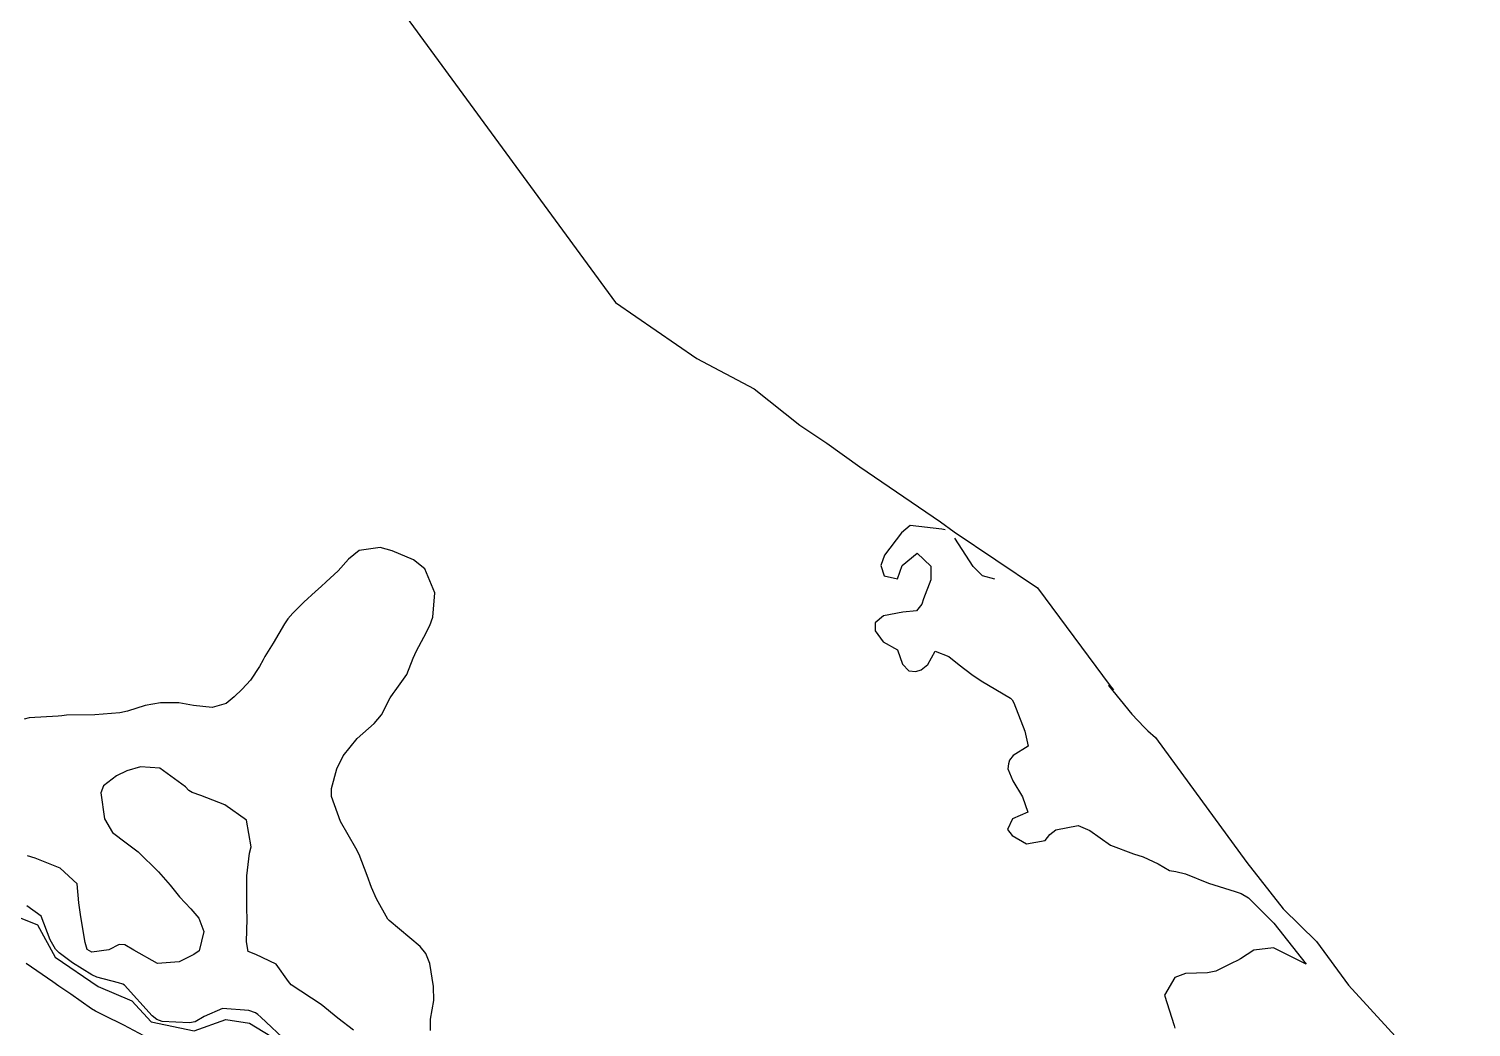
# Model space of a CAD drawing. Header units: metres. Extents: x 292545 to 299085, y 7450245 to 7463078.
# Drawn here: x 295883.5 to 295971.4, y 7462170.5 to 7462231.4 of the extents above; entities that cross this region are included whole.
import ezdxf

# ---------------------------------------------------------------- set-up
doc = ezdxf.new("R2010")
doc.units = ezdxf.units.M
for name, color, linetype in [('Area', 45, 'Continuous'), ('Curvas de Nivel 1m', 11, 'Continuous'), ('Curvas de Nivel 5m', 15, 'Continuous'), ('Hidrografia', 140, 'Continuous')]:
    doc.layers.add(name, color=color, linetype=linetype)

msp = doc.modelspace()

# ---------------------------------------------------------------- linework, layer by layer
at = {"layer": 'Area'}
msp.add_polyline3d([(295885.957, 7462260.19, 667.769), (295919.293, 7462214.679, 666.217), (295924.242, 7462211.273, 669.763), (295927.728, 7462209.425, 666.464), (295930.519, 7462207.202, 667.994), (295932.165, 7462206.097, 671.484), (295934.175, 7462204.664, 671.494), (295939.089, 7462201.303, 662.244), (295939.933, 7462200.687, 667.864), (295945.013, 7462197.277, 667.497), (295949.438, 7462191.306, 668.639), (295949.627, 7462191.064, 662.309), (295949.334, 7462191.323, 662.087), (295950.763, 7462189.585, 662.347), (295951.51, 7462188.788, 665.668), (295951.736, 7462188.566, 661.817), (295952.205, 7462188.156, 662.078), (295957.769, 7462180.53, 663.228), (295959.985, 7462177.715, 663.508), (295962.003, 7462175.708, 663.368), (295963.957, 7462173.056, 665.588), (295971.434, 7462164.887, 667.287)], dxfattribs=at)
at = {"layer": 'Curvas de Nivel 1m', "flags": 128}
for points, elevation in [([(295939.373, 7462200.81), (295939.178, 7462200.859), (295937.236, 7462201.076), (295936.719, 7462200.63), (295935.669, 7462199.268), (295935.451, 7462198.652), (295935.654, 7462198.023), (295936.466, 7462197.822), (295936.753, 7462198.634), (295937.671, 7462199.394), (295938.494, 7462198.612), (295938.493, 7462197.769), (295938.06, 7462196.616), (295937.951, 7462196.296), (295937.625, 7462195.871), (295936.791, 7462195.799), (295935.622, 7462195.569), (295935.118, 7462195.155), (295935.11, 7462194.655), (295935.606, 7462193.997), (295936.471, 7462193.506), (295936.774, 7462192.632), (295937.165, 7462192.212), (295937.579, 7462192.181), (295937.909, 7462192.287), (295938.32, 7462192.613), (295938.775, 7462193.429), (295939.59, 7462193.103), (295940.236, 7462192.59), (295940.996, 7462191.997), (295941.573, 7462191.618), (295943.366, 7462190.552), (295943.468, 7462190.458), (295943.56, 7462190.272), (295944.228, 7462188.543), (295944.439, 7462187.631), (295943.521, 7462187.057), (295943.306, 7462186.763), (295943.236, 7462186.554), (295943.202, 7462186.246), (295943.502, 7462185.504), (295944.096, 7462184.544), (295944.416, 7462183.609), (295943.479, 7462183.194), (295943.174, 7462182.554), (295943.467, 7462182.172), (295944.335, 7462181.666), (295945.463, 7462181.882), (295945.748, 7462182.246), (295946.115, 7462182.52), (295947.476, 7462182.796), (295948.197, 7462182.493), (295949.46, 7462181.598), (295950.855, 7462181.063), (295951.449, 7462180.869), (295952.362, 7462180.446), (295953.052, 7462180.049), (295953.438, 7462179.987), (295954.019, 7462179.842), (295955.432, 7462179.273), (295957.052, 7462178.769), (295957.426, 7462178.651), (295957.87, 7462178.383), (295959.4, 7462176.84), (295961.373, 7462174.34), (295959.383, 7462175.334), (295958.185, 7462175.182), (295957.376, 7462174.664), (295957.201, 7462174.565), (295956.854, 7462174.395), (295955.866, 7462173.907), (295955.367, 7462173.808), (295954.021, 7462173.769), (295953.364, 7462173.513), (295952.75, 7462172.439), (295953.325, 7462170.6), (295953.366, 7462170.43)], 662), ([(295908.004, 7462170.292), (295908.007, 7462170.973), (295908.201, 7462172.115), (295908.19, 7462172.972), (295907.959, 7462174.382), (295907.715, 7462174.977), (295907.379, 7462175.418), (295905.479, 7462176.999), (295905.404, 7462177.081), (295904.712, 7462178.307), (295904.418, 7462179.015), (295904.155, 7462179.744), (295903.652, 7462181.027), (295903.449, 7462181.414), (295902.517, 7462183.04), (295901.972, 7462184.562), (295901.968, 7462185.045), (295902.305, 7462186.248), (295902.685, 7462187.038), (295903.534, 7462188.093), (295904.569, 7462189.01), (295905.012, 7462189.541), (295905.559, 7462190.569), (295905.724, 7462190.836), (295905.854, 7462190.997), (295906.565, 7462192.003), (295906.958, 7462192.986), (295907.145, 7462193.437), (295907.606, 7462194.272), (295907.957, 7462194.975), (295908.149, 7462195.503), (295908.266, 7462196.971), (295907.655, 7462198.439), (295906.976, 7462198.987), (295905.668, 7462199.538), (295904.94, 7462199.738), (295903.668, 7462199.561), (295903.006, 7462199.03), (295902.37, 7462198.321), (295901.642, 7462197.64), (295901.334, 7462197.356), (295901.007, 7462197.056), (295900.287, 7462196.41), (295899.623, 7462195.741), (295899.309, 7462195.383), (295899.113, 7462195.077), (295898.417, 7462193.904), (295897.918, 7462193.095), (295897.8, 7462192.887), (295897.584, 7462192.482), (295897.029, 7462191.648), (295896.524, 7462191.11), (295896.036, 7462190.638), (295895.554, 7462190.225), (295894.706, 7462189.974), (295893.553, 7462190.111), (295892.661, 7462190.261), (295891.554, 7462190.273), (295890.619, 7462190.112), (295889.549, 7462189.764), (295889.081, 7462189.661), (295887.546, 7462189.545), (295885.816, 7462189.507), (295885.545, 7462189.482), (295885.324, 7462189.463), (295883.544, 7462189.36), (295883.235, 7462189.265)], 662), ([(295942.403, 7462197.81), (295941.654, 7462198.004), (295941.089, 7462198.579), (295939.963, 7462200.31)], 662), ([(295903.322, 7462170.312), (295902.352, 7462171.04), (295901.341, 7462171.874), (295899.508, 7462173.068), (295899.355, 7462173.276), (295898.61, 7462174.326), (295897.371, 7462174.913), (295896.903, 7462175.105), (295896.788, 7462175.7), (295896.828, 7462177.106), (295896.807, 7462177.708), (295896.813, 7462179.106), (295896.814, 7462179.724), (295896.977, 7462181.105), (295897.069, 7462181.492), (295896.783, 7462183.107), (295895.482, 7462184.04), (295894.002, 7462184.621), (295893.49, 7462184.802), (295893.278, 7462184.93), (295893.073, 7462185.146), (295891.51, 7462186.281), (295890.336, 7462186.356), (295889.507, 7462186.112), (295888.873, 7462185.825), (295888.08, 7462185.204), (295887.916, 7462184.779), (295888.145, 7462183.203), (295888.619, 7462182.357), (295889.458, 7462181.737), (295890.187, 7462181.183), (295891.435, 7462179.971), (295892.137, 7462179.159), (295892.704, 7462178.439), (295893.409, 7462177.709), (295893.887, 7462177.135), (295894.191, 7462176.332), (295893.905, 7462175.135), (295893.584, 7462174.925), (295893.37, 7462174.817), (295892.683, 7462174.467), (295891.365, 7462174.363), (295889.929, 7462175.184), (295889.378, 7462175.51), (295889.039, 7462175.534), (295888.397, 7462175.205), (295887.371, 7462175.059), (295887.076, 7462175.223), (295886.95, 7462175.654), (295886.7, 7462177.227), (295886.57, 7462178.07), (295886.474, 7462179.229), (295885.437, 7462180.193), (295883.907, 7462180.794), (295883.448, 7462180.928)], 661), ([(295890.541, 7462169.951), (295889.324, 7462170.617), (295888.124, 7462171.208), (295887.585, 7462171.466), (295887.337, 7462171.613), (295886.083, 7462172.495), (295885.35, 7462172.989), (295884.992, 7462173.244), (295883.37, 7462174.381)], 659)]:
    msp.add_lwpolyline(points, dxfattribs=dict(at, elevation=elevation))
at = {"layer": 'Curvas de Nivel 5m', "elevation": 660, "flags": 128}
msp.add_lwpolyline([(295899.31, 7462169.558), (295897.669, 7462171.095), (295897.489, 7462171.252), (295897.335, 7462171.354), (295896.935, 7462171.506), (295895.338, 7462171.635), (295894.205, 7462171.137), (295893.667, 7462170.806), (295893.327, 7462170.744), (295891.654, 7462170.841), (295891.33, 7462170.958), (295891.043, 7462171.173), (295889.351, 7462173.042), (295889.263, 7462173.102), (295888.998, 7462173.195), (295887.679, 7462173.538), (295887.357, 7462173.672), (295886.191, 7462174.406), (295885.371, 7462175.018), (295885.146, 7462175.242), (295884.818, 7462175.809), (295884.277, 7462177.251), (295883.409, 7462177.891)], dxfattribs=at)
at = {"layer": 'Hidrografia'}
msp.add_lwpolyline([(295880.665, 7462178.096), (295884.045, 7462176.739), (295885.125, 7462174.755), (295887.745, 7462172.972), (295889.8, 7462172.102), (295890.985, 7462170.814), (295893.598, 7462170.258), (295895.535, 7462170.949), (295896.977, 7462170.738), (295898.278, 7462169.931)], dxfattribs=at)

doc.saveas('drawing.dxf')
